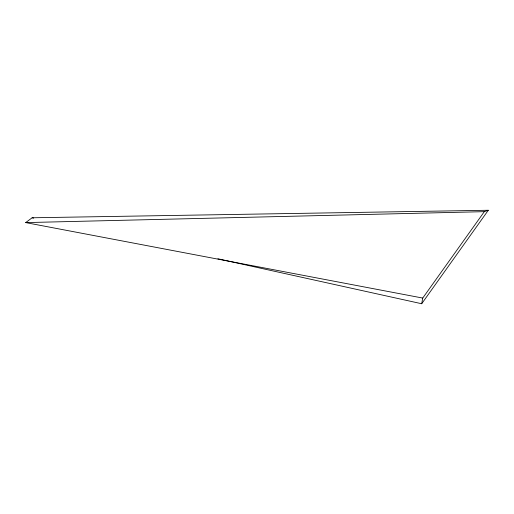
<?xml version="1.0" encoding="UTF-8"?>
<svg xmlns="http://www.w3.org/2000/svg" width="514" height="514" viewBox="0 0 514 514"><rect width="100%" height="100%" fill="white"/><g stroke="black" fill="none" stroke-linecap="round" stroke-linejoin="round"><path stroke-width="0.77" d="M421.692 303.742L422.739 298.069L484.304 211.659L488.3 210.258L421.692 303.742L217.897 258.773M422.739 298.069L25.7 222.594L32.131 217.782L488.3 210.258M25.7 222.594L484.304 211.659M32.131 217.782L33.699 218.129"/></g></svg>
